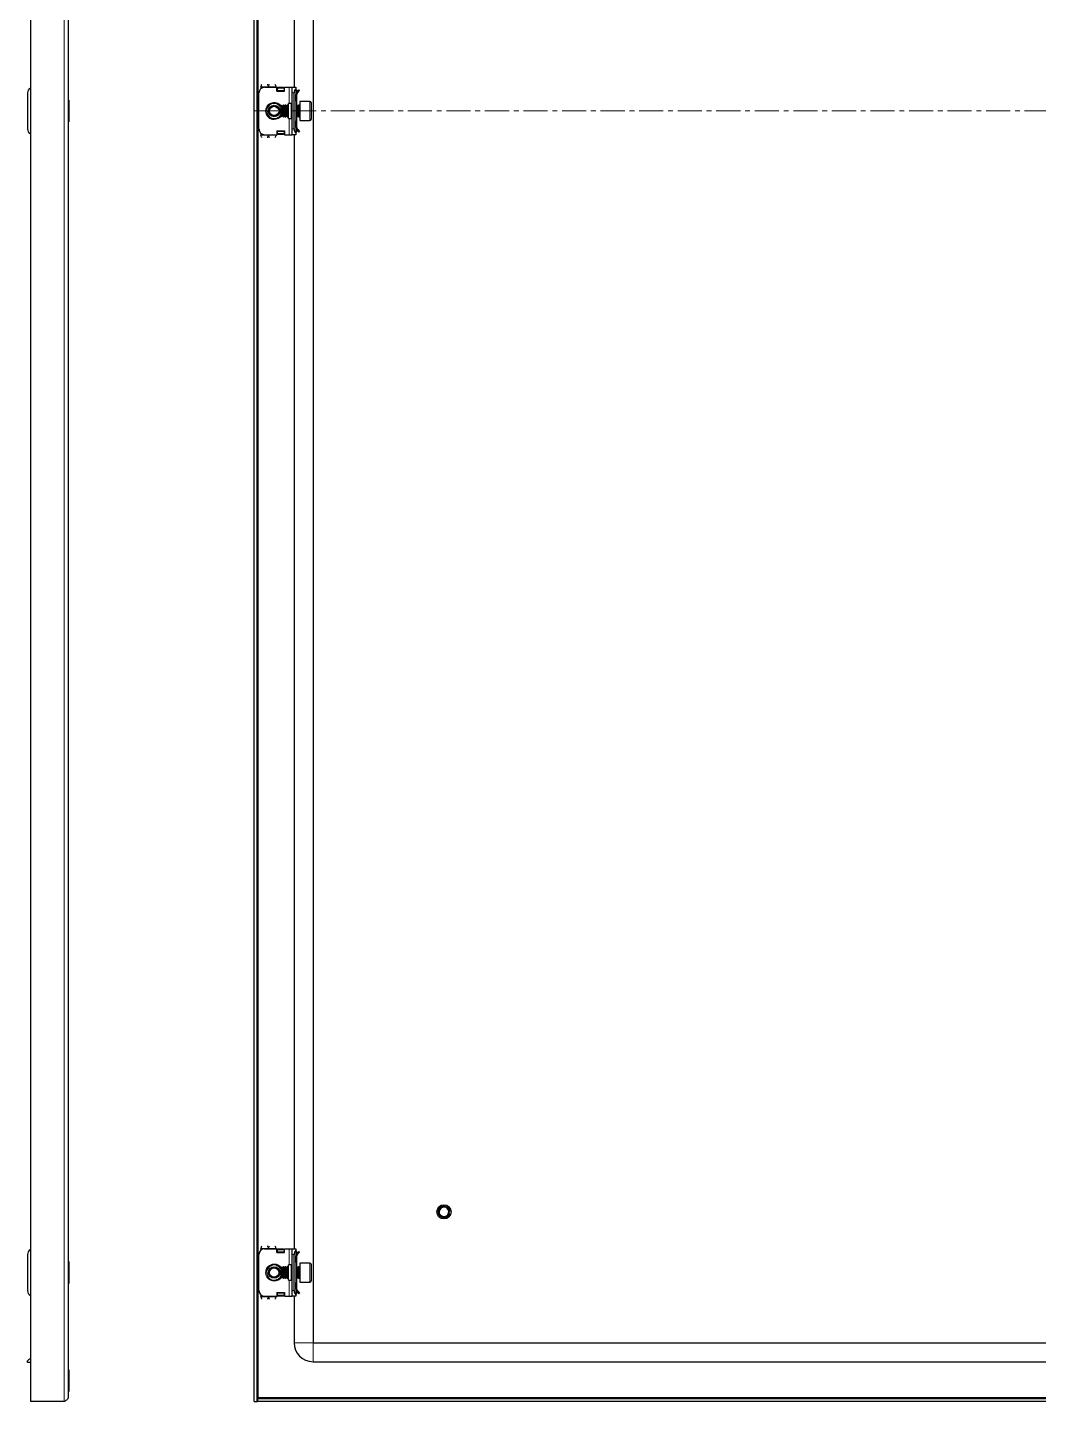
# Model space of a CAD drawing. Header units: millimetres. Extents: x -416 to 1834, y -517 to 1061.
# Drawn here: x 768 to 1301, y -390 to 334 of the extents above; entities that cross this region are included whole.
import ezdxf

# ---------------------------------------------------------------- set-up
doc = ezdxf.new("R2010")
doc.units = ezdxf.units.MM
doc.linetypes.add('CENTERX2', pattern=[20.32, 12.7, -2.54, 2.54, -2.54])
doc.layers.add('FORMAT', color=7, linetype='Continuous')

msp = doc.modelspace()

# ---------------------------------------------------------------- linework, layer by layer
at = {"color": 7, "linetype": 'Continuous', "lineweight": 25}
for p, q in [((769.88, 970.69), (769.88, -390.31)), ((789.88, 968.59), (789.88, -388.21)), ((887.88, -390.31), (887.88, 970.69)), ((889.38, -390.31), (889.38, 970.69)), ((918.88, 939.69), (918.88, -359.31)), ((908.88, 890.19), (908.88, 302.69)), ((768.38, 299.69), (768.38, 280.69)), ((890.38, 280.69), (890.38, 299.69)), ((891.38, 302.94), (891.38, 301.92)), ((893.38, 302.69), (899.88, 302.69)), ((899.38, 302.94), (899.38, 302.69)), ((899.88, 300.69), (899.88, 302.69)), ((900.08, 302.57), (899.88, 302.57)), ((899.88, 300.69), (903.88, 300.69)), ((900.08, 300.69), (900.08, 302.57)), ((900.13, 302.31), (900.63, 302.66)), ((900.63, 302.31), (900.13, 301.95)), ((900.13, 301.95), (900.13, 302.31)), ((900.13, 301.04), (900.13, 301.95)), ((900.13, 300.69), (900.13, 301.04)), ((900.63, 302.66), (900.63, 302.31)), ((900.63, 302.66), (903.13, 302.66)), ((900.63, 302.31), (903.13, 302.31)), ((903.13, 302.31), (903.13, 302.66)), ((903.13, 302.66), (903.63, 302.31)), ((903.63, 301.95), (903.13, 302.31)), ((903.63, 302.31), (903.63, 301.95)), ((903.63, 301.95), (903.63, 301.04)), ((903.63, 301.04), (903.63, 300.69)), ((903.88, 300.69), (903.88, 302.69)), ((903.88, 302.69), (906.38, 302.69)), ((906.38, 302.69), (907.88, 302.69)), ((907.88, 302.69), (909.88, 302.69)), ((907.88, 299.69), (907.88, 302.69)), ((907.88, 280.69), (907.88, 299.69)), ((908.88, 280.69), (908.88, 299.69)), ((909.88, 302.69), (909.88, 301.92)), ((909.88, 301.92), (909.88, 278.45)), ((909.88, 301.6), (910.08, 301.39)), ((910.38, 298.94), (909.88, 298.94)), ((909.88, 295.44), (909.88, 298.94)), ((910.38, 300.69), (910.38, 300.23)), ((910.38, 295.44), (910.38, 298.94)), ((910.46, 300.35), (911.44, 301.33)), ((910.82, 300), (910.46, 300.35)), ((910.82, 300), (911.79, 300.97)), ((911.44, 301.33), (911.79, 300.97)), ((790.13, 295.97), (789.88, 295.97)), ((790.13, 295.97), (790.13, 295.25)), ((790.13, 295.25), (790.13, 284.4)), ((902.43, 293.19), (901.88, 292.63)), ((901.88, 292.63), (901.88, 288.87)), ((902.49, 293.19), (902.43, 293.19)), ((902.43, 293.19), (902.43, 288.57)), ((902.88, 292.63), (902.49, 293.19)), ((902.49, 293.19), (902.49, 292.71)), ((902.49, 292.71), (902.49, 287.19)), ((903.27, 293.19), (902.88, 292.63)), ((902.88, 292.63), (902.88, 292.25)), ((902.88, 292.25), (902.88, 287.74)), ((903.49, 293.19), (903.27, 293.19)), ((903.27, 293.19), (903.27, 292.71)), ((903.27, 292.71), (903.27, 287.19)), ((903.88, 292.63), (903.49, 293.19)), ((903.49, 293.19), (903.49, 292.71)), ((903.49, 292.71), (903.49, 287.19)), ((904.27, 293.19), (903.88, 292.63)), ((903.88, 292.63), (903.88, 292.25)), ((903.88, 292.25), (903.88, 287.74)), ((904.49, 293.19), (904.27, 293.19)), ((904.27, 293.19), (904.27, 292.71)), ((904.27, 292.71), (904.27, 287.19)), ((904.88, 292.63), (904.49, 293.19)), ((904.49, 293.19), (904.49, 292.71)), ((904.49, 292.71), (904.49, 287.19)), ((905.27, 293.19), (904.88, 292.63)), ((904.88, 292.63), (904.88, 292.25)), ((904.88, 292.25), (904.88, 287.74)), ((905.49, 293.19), (905.27, 293.19)), ((905.27, 293.19), (905.27, 292.71)), ((905.27, 292.71), (905.27, 287.19)), ((905.88, 292.63), (905.49, 293.19)), ((905.49, 293.19), (905.49, 292.71)), ((905.49, 292.71), (905.49, 287.19)), ((907.38, 294.19), (905.88, 294.19)), ((905.88, 286.19), (905.88, 294.19)), ((910.38, 295.44), (909.88, 295.44)), ((910.27, 293.19), (909.88, 292.63)), ((910.49, 293.19), (910.27, 293.19)), ((910.27, 293.19), (910.27, 292.71)), ((910.27, 292.71), (910.27, 287.19)), ((910.38, 293.19), (910.38, 295.44)), ((910.88, 292.63), (910.49, 293.19)), ((910.49, 293.19), (910.49, 292.71)), ((910.49, 292.71), (910.49, 287.19)), ((911.27, 293.19), (910.88, 292.63)), ((910.88, 292.63), (910.88, 292.25)), ((910.88, 292.25), (910.88, 287.74)), ((911.63, 293.19), (911.27, 293.19)), ((911.27, 293.19), (911.27, 292.71)), ((911.27, 292.71), (911.27, 287.19)), ((917.28, 295.19), (911.88, 295.19)), ((911.88, 295.19), (911.88, 287.49)), ((917.88, 294.59), (917.88, 287.82)), ((789.88, 284.4), (790.13, 284.4)), ((901.88, 288.87), (901.88, 287.74)), ((901.88, 287.74), (902.43, 287.19)), ((902.43, 288.57), (902.43, 287.19)), ((902.43, 287.19), (902.49, 287.19)), ((902.49, 287.19), (902.88, 287.74)), ((902.88, 287.74), (903.27, 287.19)), ((903.27, 287.19), (903.49, 287.19)), ((903.49, 287.19), (903.88, 287.74)), ((903.88, 287.74), (904.27, 287.19)), ((904.27, 287.19), (904.49, 287.19)), ((904.49, 287.19), (904.88, 287.74)), ((904.88, 287.74), (905.27, 287.19)), ((905.27, 287.19), (905.49, 287.19)), ((905.49, 287.19), (905.88, 287.74)), ((905.88, 286.19), (907.38, 286.19)), ((909.88, 287.74), (910.27, 287.19)), ((909.88, 284.94), (910.38, 284.94)), ((909.88, 281.44), (909.88, 284.94)), ((910.27, 287.19), (910.49, 287.19)), ((910.38, 284.94), (910.38, 287.19)), ((910.38, 281.44), (910.38, 284.94)), ((910.49, 287.19), (910.88, 287.74)), ((910.88, 287.74), (911.27, 287.19)), ((911.27, 287.19), (911.63, 287.19)), ((911.88, 287.49), (911.88, 285.19)), ((911.88, 285.19), (917.28, 285.19)), ((917.88, 287.82), (917.88, 285.79)), ((891.38, 278.45), (891.38, 277.44)), ((893.38, 277.69), (899.88, 277.69)), ((899.38, 277.69), (899.38, 277.44)), ((899.88, 279.69), (899.88, 277.69)), ((899.88, 279.69), (903.88, 279.69)), ((899.88, 277.8), (900.08, 277.8)), ((900.08, 277.8), (900.08, 279.69)), ((900.13, 279.33), (900.13, 279.69)), ((900.13, 278.42), (900.13, 279.33)), ((900.13, 278.07), (900.13, 278.42)), ((900.13, 278.42), (900.63, 278.07)), ((900.63, 277.71), (900.13, 278.07)), ((900.63, 278.07), (900.63, 277.71)), ((903.13, 278.07), (900.63, 278.07)), ((903.13, 277.71), (900.63, 277.71)), ((903.13, 278.07), (903.63, 278.42)), ((903.13, 277.71), (903.13, 278.07)), ((903.63, 278.07), (903.13, 277.71)), ((903.63, 279.69), (903.63, 279.33)), ((903.63, 279.33), (903.63, 278.42)), ((903.63, 278.42), (903.63, 278.07)), ((903.88, 279.69), (903.88, 277.69)), ((903.88, 277.69), (906.38, 277.69)), ((906.38, 277.69), (907.88, 277.69)), ((907.88, 277.69), (907.88, 280.69)), ((909.88, 277.69), (907.88, 277.69)), ((908.88, 277.69), (908.88, -309.81)), ((910.38, 281.44), (909.88, 281.44)), ((910.08, 278.98), (909.88, 278.77)), ((909.88, 278.45), (909.88, 277.69)), ((910.38, 279.69), (910.38, 280.08)), ((910.82, 280.38), (910.46, 280.02)), ((910.46, 280.02), (911.44, 279.05)), ((910.82, 280.38), (911.79, 279.4)), ((911.44, 279.05), (911.79, 279.4)), ((984.88, -290.12), (984.94, -289.81)), ((984.94, -289.71), (984.93, -289.76)), ((984.99, -289.51), (984.97, -289.56)), ((985.04, -289.33), (985.03, -289.37)), ((985.1, -289.19), (985.2, -289.01)), ((985.11, -289.2), (985.21, -289.01)), ((986.34, -287.74), (986.61, -287.61)), ((986.9, -287.48), (987.19, -287.41)), ((987.28, -287.37), (987.23, -287.38)), ((987.4, -287.35), (987.61, -287.33)), ((988.42, -287.36), (988.38, -287.36)), ((988.6, -287.4), (988.55, -287.39)), ((988.77, -287.45), (988.73, -287.44)), ((988.95, -287.51), (988.91, -287.5)), ((989.31, -287.68), (989.27, -287.65)), ((989.31, -287.68), (989.31, -287.79)), ((989.31, -287.68), (989.45, -287.79)), ((989.49, -287.78), (989.44, -287.76)), ((989.66, -287.9), (989.62, -287.87)), ((989.66, -287.9), (989.86, -288.08)), ((989.82, -288.03), (989.78, -288)), ((989.97, -288.16), (989.93, -288.13)), ((990.1, -288.3), (990.07, -288.27)), ((990.69, -289.28), (990.69, -289.27)), ((990.75, -289.45), (990.74, -289.41)), ((990.8, -289.63), (990.79, -289.59)), ((990.84, -289.81), (990.83, -289.77)), ((984.88, -290.12), (984.88, -290.17)), ((984.88, -290.31), (984.88, -290.31)), ((984.9, -289.91), (984.9, -289.96)), ((985.59, -291.18), (985.42, -290.77)), ((985.72, -292.39), (985.6, -292.26)), ((985.6, -292.27), (985.62, -292.29)), ((985.72, -292.39), (985.75, -292.43)), ((985.86, -292.53), (985.9, -292.57)), ((986.02, -292.67), (986.05, -292.7)), ((986.18, -292.79), (986.22, -292.82)), ((987.68, -293.31), (988.42, -293.24)), ((988.57, -293.23), (988.61, -293.22)), ((988.76, -293.18), (988.8, -293.17)), ((988.95, -293.11), (989, -293.1)), ((989.33, -292.94), (989.1, -293.02)), ((989.14, -293.03), (989.19, -293.01)), ((989.5, -292.84), (989.3, -292.95)), ((989.32, -292.87), (989.37, -292.92)), ((989.33, -292.94), (989.37, -292.92)), ((989.5, -292.84), (989.54, -292.81)), ((989.95, -292.48), (989.99, -292.45)), ((990.79, -291.02), (990.72, -291.25)), ((990.74, -291.21), (990.76, -291.16)), ((990.79, -291.02), (990.8, -290.97)), ((990.83, -290.82), (990.84, -290.77)), ((990.88, -290.2), (990.85, -290.44)), ((990.86, -290), (990.86, -289.96)), ((990.86, -290.61), (990.87, -290.56)), ((990.88, -290.2), (990.87, -290.15)), ((990.88, -290.41), (990.88, -290.36)), ((891.38, -309.56), (891.38, -310.58)), ((893.38, -309.81), (899.88, -309.81)), ((899.38, -309.56), (899.38, -309.81)), ((899.88, -311.81), (899.88, -309.81)), ((900.08, -309.93), (899.88, -309.93)), ((900.08, -311.81), (900.08, -309.93)), ((900.13, -310.19), (900.63, -309.84)), ((900.63, -310.19), (900.13, -310.55)), ((900.13, -310.55), (900.13, -310.19)), ((900.13, -311.46), (900.13, -310.55)), ((900.13, -311.81), (900.13, -311.46)), ((900.63, -309.84), (900.63, -310.19)), ((900.63, -309.84), (903.13, -309.84)), ((900.63, -310.19), (903.13, -310.19)), ((903.13, -310.19), (903.13, -309.84)), ((903.13, -309.84), (903.63, -310.19)), ((903.63, -310.55), (903.13, -310.19)), ((903.63, -310.19), (903.63, -310.55)), ((903.63, -310.55), (903.63, -311.46)), ((903.63, -311.46), (903.63, -311.81)), ((903.88, -311.81), (903.88, -309.81)), ((903.88, -309.81), (906.38, -309.81)), ((906.38, -309.81), (907.88, -309.81)), ((907.88, -309.81), (909.88, -309.81)), ((907.88, -312.81), (907.88, -309.81)), ((909.88, -309.81), (909.88, -310.58)), ((909.88, -310.58), (909.88, -334.05)), ((909.88, -310.9), (910.08, -311.11)), ((910.46, -312.15), (911.44, -311.17)), ((910.82, -312.5), (911.79, -311.53)), ((911.44, -311.17), (911.79, -311.53)), ((768.38, -312.81), (768.38, -331.81)), ((790.13, -316.53), (789.88, -316.53)), ((790.13, -316.53), (790.13, -328.1)), ((890.38, -331.81), (890.38, -312.81)), ((899.88, -311.81), (903.88, -311.81)), ((907.38, -318.31), (905.88, -318.31)), ((905.88, -326.31), (905.88, -318.31)), ((907.88, -331.81), (907.88, -312.81)), ((908.88, -331.81), (908.88, -312.81)), ((910.38, -313.56), (909.88, -313.56)), ((909.88, -317.06), (909.88, -313.56)), ((910.38, -317.06), (909.88, -317.06)), ((910.38, -311.81), (910.38, -312.27)), ((910.38, -317.06), (910.38, -313.56)), ((910.38, -319.31), (910.38, -317.06)), ((910.82, -312.5), (910.46, -312.15)), ((917.28, -317.31), (911.88, -317.31)), ((911.88, -317.31), (911.88, -327.31)), ((917.88, -317.91), (917.88, -326.71)), ((902.43, -319.31), (901.88, -319.87)), ((901.88, -319.87), (901.88, -324.76)), ((901.88, -324.76), (902.43, -325.31)), ((902.49, -319.31), (902.43, -319.31)), ((902.43, -319.31), (902.43, -325.31)), ((902.43, -325.31), (902.49, -325.31)), ((902.88, -319.87), (902.49, -319.31)), ((902.49, -319.31), (902.49, -324.84)), ((902.49, -325.31), (902.88, -324.76)), ((902.49, -324.84), (902.49, -325.31)), ((903.27, -319.31), (902.88, -319.87)), ((902.88, -319.87), (902.88, -324.37)), ((902.88, -324.37), (902.88, -324.76)), ((902.88, -324.76), (903.27, -325.31)), ((903.49, -319.31), (903.27, -319.31)), ((903.27, -319.31), (903.27, -324.84)), ((903.27, -324.84), (903.27, -325.31)), ((903.27, -325.31), (903.49, -325.31)), ((903.88, -319.87), (903.49, -319.31)), ((903.49, -319.31), (903.49, -324.84)), ((903.49, -325.31), (903.88, -324.76)), ((903.49, -324.84), (903.49, -325.31)), ((904.27, -319.31), (903.88, -319.87)), ((903.88, -319.87), (903.88, -324.37)), ((903.88, -324.37), (903.88, -324.76)), ((903.88, -324.76), (904.27, -325.31)), ((904.49, -319.31), (904.27, -319.31)), ((904.27, -319.31), (904.27, -324.84)), ((904.27, -324.84), (904.27, -325.31)), ((904.27, -325.31), (904.49, -325.31)), ((904.88, -319.87), (904.49, -319.31)), ((904.49, -319.31), (904.49, -324.84)), ((904.49, -325.31), (904.88, -324.76)), ((904.49, -324.84), (904.49, -325.31)), ((905.27, -319.31), (904.88, -319.87)), ((904.88, -319.87), (904.88, -324.37)), ((904.88, -324.37), (904.88, -324.76)), ((904.88, -324.76), (905.27, -325.31)), ((905.49, -319.31), (905.27, -319.31)), ((905.27, -319.31), (905.27, -324.84)), ((905.27, -324.84), (905.27, -325.31)), ((905.27, -325.31), (905.49, -325.31)), ((905.88, -319.87), (905.49, -319.31)), ((905.49, -319.31), (905.49, -324.84)), ((905.49, -325.31), (905.88, -324.76)), ((905.49, -324.84), (905.49, -325.31)), ((910.27, -319.31), (909.88, -319.87)), ((909.88, -324.76), (910.27, -325.31)), ((910.49, -319.31), (910.27, -319.31)), ((910.27, -319.31), (910.27, -324.84)), ((910.27, -324.84), (910.27, -325.31)), ((910.27, -325.31), (910.49, -325.31)), ((910.38, -327.56), (910.38, -325.31)), ((910.88, -319.87), (910.49, -319.31)), ((910.49, -319.31), (910.49, -324.84)), ((910.49, -325.31), (910.88, -324.76)), ((910.49, -324.84), (910.49, -325.31)), ((911.27, -319.31), (910.88, -319.87)), ((910.88, -319.87), (910.88, -324.37)), ((910.88, -324.37), (910.88, -324.76)), ((910.88, -324.76), (911.27, -325.31)), ((911.63, -319.31), (911.27, -319.31)), ((911.27, -319.31), (911.27, -324.84)), ((911.27, -324.84), (911.27, -325.31)), ((911.27, -325.31), (911.63, -325.31)), ((789.88, -328.1), (790.13, -328.1)), ((899.88, -332.81), (899.88, -334.81)), ((899.88, -332.81), (903.88, -332.81)), ((900.08, -334.7), (900.08, -332.81)), ((900.13, -333.17), (900.13, -332.81)), ((900.13, -334.08), (900.13, -333.17)), ((903.63, -332.81), (903.63, -333.17)), ((903.63, -333.17), (903.63, -334.08)), ((903.88, -332.81), (903.88, -334.81)), ((905.88, -326.31), (907.38, -326.31)), ((907.88, -334.81), (907.88, -331.81)), ((909.88, -331.06), (909.88, -327.56)), ((909.88, -327.56), (910.38, -327.56)), ((910.38, -331.06), (909.88, -331.06)), ((910.38, -331.06), (910.38, -327.56)), ((910.38, -332.81), (910.38, -332.42)), ((910.82, -332.12), (910.46, -332.48)), ((910.46, -332.48), (911.44, -333.45)), ((910.82, -332.12), (911.79, -333.1)), ((911.44, -333.45), (911.79, -333.1)), ((911.88, -327.31), (917.28, -327.31)), ((891.38, -334.05), (891.38, -335.06)), ((893.38, -334.81), (899.88, -334.81)), ((899.38, -334.81), (899.38, -335.06)), ((899.88, -334.7), (900.08, -334.7)), ((900.13, -334.08), (900.63, -334.43)), ((900.13, -334.43), (900.13, -334.08)), ((900.63, -334.79), (900.13, -334.43)), ((903.13, -334.43), (900.63, -334.43)), ((900.63, -334.43), (900.63, -334.79)), ((903.13, -334.79), (900.63, -334.79)), ((903.13, -334.43), (903.63, -334.08)), ((903.13, -334.79), (903.13, -334.43)), ((903.63, -334.43), (903.13, -334.79)), ((903.63, -334.08), (903.63, -334.43)), ((903.88, -334.81), (906.38, -334.81)), ((906.38, -334.81), (907.88, -334.81)), ((909.88, -334.81), (907.88, -334.81)), ((908.88, -334.81), (908.88, -359.31)), ((910.08, -333.52), (909.88, -333.73)), ((909.88, -334.05), (909.88, -334.81)), ((918.88, -359.31), (1802.88, -359.31)), ((769.38, -367.81), (768.38, -368.81)), ((768.38, -369.81), (768.38, -368.81)), ((769.38, -367.81), (769.88, -367.81)), ((918.88, -369.31), (1348.38, -369.31)), ((769.88, -369.81), (768.38, -369.81)), ((790.12, -373.53), (789.88, -373.53)), ((790.12, -373.53), (790.12, -374.58)), ((790.12, -374.58), (790.12, -385.1)), ((787.78, -390.31), (769.88, -390.31)), ((789.88, -385.1), (790.12, -385.1)), ((887.88, -390.31), (889.38, -390.31)), ((1832.18, -388.81), (889.58, -388.81)), ((889.58, -388.81), (889.58, -390.31)), ((1832.18, -390.31), (889.58, -390.31)), ((889.73, -388.81), (889.98, -388.21))]:
    msp.add_line(p, q, dxfattribs=at)
at = {"color": 8, "linetype": 'Continuous', "lineweight": 18}
for p, q in [((787.78, 970.69), (787.78, -390.31)), ((889.98, -388.21), (889.98, 968.59)), ((891.38, 302.94), (895.38, 302.94)), ((895.38, 302.94), (899.38, 302.94)), ((903.63, 301.04), (900.13, 301.04)), ((906.38, 294.19), (906.38, 302.69)), ((908.88, 299.69), (907.88, 299.69)), ((909.88, 301.19), (910.08, 301.39)), ((909.88, 300.69), (910.38, 300.69)), ((907.38, 286.19), (907.38, 294.19)), ((911.63, 287.19), (911.63, 293.19)), ((917.28, 287.49), (917.28, 295.19)), ((906.38, 277.69), (906.38, 286.19)), ((917.28, 285.19), (917.28, 287.49)), ((891.38, 277.44), (895.38, 277.44)), ((899.38, 277.44), (895.38, 277.44)), ((900.13, 279.33), (903.63, 279.33)), ((907.88, 280.69), (908.88, 280.69)), ((909.88, 279.69), (910.38, 279.69)), ((909.88, 279.19), (910.08, 278.98)), ((891.38, -309.56), (895.38, -309.56)), ((895.38, -309.56), (899.38, -309.56)), ((903.63, -311.46), (900.13, -311.46)), ((906.38, -318.31), (906.38, -309.81)), ((909.88, -311.31), (910.08, -311.11)), ((907.38, -326.31), (907.38, -318.31)), ((908.88, -312.81), (907.88, -312.81)), ((909.88, -311.81), (910.38, -311.81)), ((917.28, -327.31), (917.28, -317.31)), ((911.63, -320.7), (911.63, -319.31)), ((911.63, -325.31), (911.63, -320.7)), ((900.13, -333.17), (903.63, -333.17)), ((906.38, -334.81), (906.38, -326.31)), ((907.88, -331.81), (908.88, -331.81)), ((909.88, -332.81), (910.38, -332.81)), ((891.38, -335.06), (895.38, -335.06)), ((899.38, -335.06), (895.38, -335.06)), ((909.88, -333.31), (910.08, -333.52)), ((918.88, -359.31), (908.88, -359.31)), ((918.88, -359.31), (918.88, -369.31)), ((1831.78, -388.21), (889.98, -388.21))]:
    msp.add_line(p, q, dxfattribs=at)
at = {"color": 7, "linetype": 'Continuous', "lineweight": 25}
for centre, radius in [((898.38, 290.19), 3), ((898.38, 290.19), 2.76), ((898.38, 290.19), 2.45), ((987.88, -290.31), 3.75), ((898.38, -322.31), 3), ((898.38, -322.31), 2.76), ((898.38, -322.31), 2.45)]:
    msp.add_circle(centre, radius, dxfattribs=at)
for centre, radius, start, end in [((771.38, 299.69), 3, 120, 180), ((893.38, 299.69), 3, 90, 180), ((911.88, 299.69), 3, 131.81031, 180), ((909.38, 300.69), 1, 360, 45), ((898.38, 290.19), 4, 90, 331.04498), ((898.38, 290.19), 4, 28.95502, 90), ((907.38, 294.69), 0.5, 270, 0), ((911.63, 293.44), 0.25, 270, 0), ((917.28, 294.59), 0.6, 0, 90), ((907.38, 285.69), 0.5, 0, 90), ((911.63, 286.94), 0.25, 360, 90), ((917.28, 285.79), 0.6, 270, 360), ((771.38, 280.69), 3, 180, 240), ((893.38, 280.69), 3, 180, 270), ((911.88, 280.69), 3, 180, 228.18969), ((909.38, 279.69), 1, 315, 360), ((987.88, -290.31), 2.5, 108.59442, 168.59442), ((987.88, -290.31), 2.5, 48.59442, 108.59442), ((987.88, -290.31), 2.5, 348.59442, 48.59442), ((987.88, -290.31), 3, 180, 220.74374), ((987.88, -290.31), 2.5, 168.59442, 190.51652), ((987.88, -290.31), 3, 239.92857, 266.21929), ((987.88, -290.31), 2.5, 255.88813, 288.59442), ((987.88, -290.31), 2.5, 288.59442, 348.59442), ((771.38, -312.81), 3, 120, 180), ((893.38, -312.81), 3, 90, 180), ((911.88, -312.81), 3, 131.81031, 180), ((909.38, -311.81), 1, 360, 45), ((898.38, -322.31), 4, 90, 331.04498), ((898.38, -322.31), 4, 28.95502, 90), ((907.38, -317.81), 0.5, 270, 360), ((917.28, -317.91), 0.6, 0, 90), ((911.63, -319.06), 0.25, 270, 0), ((911.63, -325.56), 0.25, 360, 90), ((771.38, -331.81), 3, 180, 240), ((893.38, -331.81), 3, 180, 270), ((907.38, -326.81), 0.5, 0, 90), ((911.88, -331.81), 3, 180, 228.18969), ((909.38, -332.81), 1, 315, 360), ((917.28, -326.71), 0.6, 270, 360), ((918.88, -359.31), 10, 180, 270)]:
    msp.add_arc(centre, radius, start, end, dxfattribs=at)
at = {"color": 8, "linetype": 'Continuous', "lineweight": 18}
for centre, start, end in [((898.38, 290.19), 35.46217, 270), ((898.38, 290.19), 270, 324.53783), ((898.38, -322.31), 35.46217, 270), ((898.38, -322.31), 270, 324.53783)]:
    msp.add_arc(centre, 4.5, start, end, dxfattribs=at)
at = {"color": 7, "linetype": 'Continuous', "lineweight": 25}
for points, knots in [([(891.38, 302.94), (891.47, 303.18), (891.66, 303.67), (891.85, 304.06), (891.95, 304.26)], [0, 0, 0, 0, 0.502065, 1, 1, 1, 1]), ([(894.81, 304.25), (894.88, 304.09), (895.06, 303.74), (895.25, 303.26), (895.36, 302.98), (895.38, 302.94)], [0, 0, 0, 0, 0.4154826, 0.9171518, 1, 1, 1, 1]), ([(895.38, 302.94), (895.47, 303.18), (895.66, 303.67), (895.85, 304.06), (895.95, 304.26)], [0, 0, 0, 0, 0.502065, 1, 1, 1, 1]), ([(898.81, 304.25), (898.88, 304.09), (899.06, 303.74), (899.25, 303.26), (899.36, 302.98), (899.38, 302.94)], [0, 0, 0, 0, 0.415483, 0.917152, 1, 1, 1, 1]), ([(910.46, 300.35), (910.31, 300.16), (910.01, 299.78), (909.88, 299.26), (909.88, 298.98), (909.88, 298.94)], [0, 0, 0, 0, 0.461863, 0.923726, 1, 1, 1, 1]), ([(910.82, 300), (910.7, 299.85), (910.51, 299.62), (910.4, 299.24), (910.38, 299.04), (910.38, 298.94)], [0, 0, 0, 0, 0.485042, 0.738404, 1, 1, 1, 1]), ([(891.95, 276.12), (891.87, 276.28), (891.7, 276.63), (891.5, 277.12), (891.39, 277.4), (891.38, 277.44)], [0, 0, 0, 0, 0.4154826, 0.9171518, 1, 1, 1, 1]), ([(895.38, 277.44), (895.28, 277.19), (895.09, 276.71), (894.9, 276.31), (894.81, 276.11)], [0, 0, 0, 0, 0.502065, 1, 1, 1, 1]), ([(895.95, 276.12), (895.87, 276.28), (895.7, 276.63), (895.5, 277.12), (895.39, 277.4), (895.38, 277.44)], [0, 0, 0, 0, 0.415483, 0.917152, 1, 1, 1, 1]), ([(899.38, 277.44), (899.28, 277.19), (899.09, 276.71), (898.9, 276.31), (898.81, 276.11)], [0, 0, 0, 0, 0.502065, 1, 1, 1, 1]), ([(909.88, 281.44), (909.9, 281.2), (909.95, 280.71), (910.24, 280.25), (910.44, 280.05), (910.46, 280.02)], [0, 0, 0, 0, 0.461863, 0.923726, 1, 1, 1, 1]), ([(910.38, 281.44), (910.4, 281.25), (910.43, 280.96), (910.62, 280.6), (910.75, 280.45), (910.82, 280.38)], [0, 0, 0, 0, 0.485042, 0.738404, 1, 1, 1, 1]), ([(985.4, -289.96), (985.39, -289.95), (985.36, -289.92), (985.3, -289.86), (985.21, -289.81), (985.12, -289.77), (985.03, -289.75), (984.96, -289.76), (984.93, -289.76)], [0, 0, 0, 0, 0.069872, 0.258455, 0.446951, 0.635422, 0.81547, 1, 1, 1, 1]), ([(984.94, -289.71), (984.95, -289.66), (984.96, -289.58), (985, -289.5), (985.01, -289.48)], [0, 0, 0, 0, 0.657988, 1, 1, 1, 1]), ([(984.94, -289.71), (984.97, -289.7), (985.04, -289.69), (985.14, -289.69), (985.22, -289.72), (985.3, -289.75), (985.36, -289.79), (985.39, -289.83), (985.4, -289.84)], [0, 0, 0, 0, 0.208898, 0.388587, 0.562428, 0.727295, 0.881578, 1, 1, 1, 1]), ([(985.4, -289.82), (985.39, -289.8), (985.36, -289.75), (985.3, -289.69), (985.22, -289.64), (985.15, -289.6), (985.06, -289.57), (985, -289.56), (984.97, -289.56)], [0, 0, 0, 0, 0.137266, 0.30795, 0.478578, 0.649185, 0.822833, 1, 1, 1, 1]), ([(984.99, -289.51), (985.02, -289.51), (985.08, -289.51), (985.16, -289.53), (985.24, -289.56), (985.31, -289.6), (985.37, -289.65), (985.41, -289.71), (985.43, -289.74), (985.43, -289.76)], [0, 0, 0, 0, 0.165667, 0.330522, 0.488809, 0.638525, 0.778629, 0.909213, 1, 1, 1, 1]), ([(985.4, -289.67), (985.4, -289.66), (985.38, -289.62), (985.33, -289.56), (985.25, -289.49), (985.18, -289.43), (985.1, -289.4), (985.05, -289.38), (985.03, -289.37)], [0, 0, 0, 0, 0.076151, 0.276704, 0.47712, 0.677473, 0.837574, 1, 1, 1, 1]), ([(985.04, -289.33), (985.25, -288.91), (985.57, -288.26), (986.15, -287.87), (986.35, -287.73)], [0, 0, 0, 0, 0.657042, 1, 1, 1, 1]), ([(985.04, -289.33), (985.07, -289.34), (985.13, -289.34), (985.21, -289.37), (985.28, -289.42), (985.34, -289.47), (985.38, -289.53), (985.41, -289.59), (985.43, -289.65), (985.43, -289.68), (985.43, -289.69)], [0, 0, 0, 0, 0.154027, 0.307095, 0.452862, 0.590123, 0.718565, 0.838856, 0.95247, 1, 1, 1, 1]), ([(985.12, -289.2), (985.13, -289.14), (985.16, -289.02), (985.23, -288.9), (985.26, -288.84)], [0, 0, 0, 0, 0.462482, 1, 1, 1, 1]), ([(985.25, -288.93), (985.27, -288.86), (985.35, -288.64), (985.52, -288.48), (985.63, -288.38)], [0, 0, 0, 0, 0.333789, 1, 1, 1, 1]), ([(985.33, -288.79), (985.35, -288.74), (985.45, -288.44), (985.7, -288.23), (985.9, -288.06)], [0, 0, 0, 0, 0.1718651, 1, 1, 1, 1]), ([(986.72, -287.95), (986.65, -287.99), (986.33, -288.17), (985.84, -288.64), (985.53, -289.23), (985.44, -289.57), (985.43, -289.62)], [0, 0, 0, 0, 0.104785, 0.513079, 0.918136, 1, 1, 1, 1]), ([(985.43, -289.62), (985.43, -289.66), (985.44, -289.72), (985.43, -289.79), (985.43, -289.82)], [0, 0, 0, 0, 0.5444726, 1, 1, 1, 1]), ([(985.61, -288.35), (985.61, -288.35), (985.59, -288.37), (985.58, -288.39), (985.56, -288.4)], [0, 0, 0, 0, 0.296796, 1, 1, 1, 1]), ([(985.74, -288.21), (985.73, -288.22), (985.72, -288.23), (985.71, -288.24), (985.71, -288.24)], [0, 0, 0, 0, 0.4842322, 1, 1, 1, 1]), ([(985.87, -288.08), (985.86, -288.09), (985.85, -288.1), (985.84, -288.11), (985.84, -288.11)], [0, 0, 0, 0, 0.485158, 1, 1, 1, 1]), ([(986.01, -287.96), (986.01, -287.97), (986, -287.98), (985.99, -287.99), (985.98, -287.99)], [0, 0, 0, 0, 0.484546, 1, 1, 1, 1]), ([(986.17, -287.85), (986.17, -287.85), (986.15, -287.86), (986.14, -287.87), (986.13, -287.87)], [0, 0, 0, 0, 0.482687, 1, 1, 1, 1]), ([(986.17, -287.85), (986.18, -287.84), (986.23, -287.8), (986.29, -287.78), (986.33, -287.76)], [0, 0, 0, 0, 0.230751, 1, 1, 1, 1]), ([(986.34, -287.74), (986.33, -287.74), (986.32, -287.75), (986.31, -287.76), (986.3, -287.76)], [0, 0, 0, 0, 0.480194, 1, 1, 1, 1]), ([(986.34, -287.74), (986.37, -287.76), (986.43, -287.79), (986.5, -287.86), (986.54, -287.91), (986.55, -287.94)], [0, 0, 0, 0, 0.3628583, 0.6934345, 1, 1, 1, 1]), ([(986.7, -288), (986.69, -287.99), (986.65, -287.98), (986.58, -287.96), (986.5, -287.91), (986.42, -287.83), (986.38, -287.77), (986.35, -287.73)], [0, 0, 0, 0, 0.084477, 0.253367, 0.470159, 0.686909, 1, 1, 1, 1]), ([(986.52, -287.64), (986.51, -287.64), (986.5, -287.65), (986.48, -287.66), (986.48, -287.66)], [0, 0, 0, 0, 0.477867, 1, 1, 1, 1]), ([(986.63, -287.94), (986.63, -287.92), (986.62, -287.87), (986.59, -287.8), (986.54, -287.72), (986.5, -287.68), (986.48, -287.66)], [0, 0, 0, 0, 0.154183, 0.462567, 0.728091, 1, 1, 1, 1]), ([(986.52, -287.64), (986.55, -287.66), (986.61, -287.7), (986.67, -287.77), (986.72, -287.85), (986.75, -287.91), (986.75, -287.95), (986.75, -287.96)], [0, 0, 0, 0, 0.260762, 0.494805, 0.723794, 0.94279, 1, 1, 1, 1]), ([(986.71, -287.55), (986.7, -287.55), (986.69, -287.56), (986.67, -287.57), (986.66, -287.57)], [0, 0, 0, 0, 0.476486, 1, 1, 1, 1]), ([(986.8, -287.97), (986.8, -287.95), (986.8, -287.9), (986.79, -287.81), (986.76, -287.72), (986.72, -287.64), (986.68, -287.59), (986.66, -287.57)], [0, 0, 0, 0, 0.114393, 0.350182, 0.585971, 0.790611, 1, 1, 1, 1]), ([(986.71, -287.55), (986.73, -287.54), (986.79, -287.52), (986.85, -287.5), (986.9, -287.5)], [0, 0, 0, 0, 0.301025, 1, 1, 1, 1]), ([(986.71, -287.55), (986.74, -287.57), (986.79, -287.62), (986.84, -287.7), (986.88, -287.78), (986.9, -287.86), (986.91, -287.93), (986.9, -287.96), (986.9, -287.97)], [0, 0, 0, 0, 0.218347, 0.41099, 0.598711, 0.777744, 0.945667, 1, 1, 1, 1]), ([(987.08, -287.94), (987.07, -287.95), (987.02, -287.96), (986.94, -287.97), (986.84, -287.97), (986.77, -287.96), (986.73, -287.95), (986.72, -287.95)], [0, 0, 0, 0, 0.099011, 0.388276, 0.61301, 0.895384, 1, 1, 1, 1]), ([(986.9, -287.48), (986.89, -287.48), (986.88, -287.48), (986.86, -287.49), (986.85, -287.49)], [0, 0, 0, 0, 0.4765794, 1, 1, 1, 1]), ([(986.93, -287.97), (986.93, -287.97), (986.94, -287.93), (986.95, -287.86), (986.95, -287.76), (986.94, -287.66), (986.9, -287.57), (986.87, -287.52), (986.85, -287.49)], [0, 0, 0, 0, 0.019058, 0.219488, 0.419831, 0.620151, 0.807785, 1, 1, 1, 1]), ([(986.9, -287.48), (986.92, -287.5), (986.97, -287.55), (987.01, -287.64), (987.04, -287.72), (987.05, -287.8), (987.05, -287.88), (987.03, -287.92), (987.03, -287.93)], [0, 0, 0, 0, 0.213002, 0.396975, 0.575181, 0.744364, 0.902779, 1, 1, 1, 1]), ([(987.09, -287.42), (987.09, -287.42), (987.07, -287.42), (987.05, -287.43), (987.05, -287.43)], [0, 0, 0, 0, 0.4789775, 1, 1, 1, 1]), ([(987.05, -287.93), (987.06, -287.91), (987.09, -287.85), (987.1, -287.77), (987.11, -287.68), (987.1, -287.56), (987.07, -287.48), (987.05, -287.43)], [0, 0, 0, 0, 0.147065, 0.321231, 0.495346, 0.669443, 1, 1, 1, 1]), ([(987.35, -287.71), (987.34, -287.73), (987.32, -287.78), (987.26, -287.85), (987.16, -287.91), (987.1, -287.93), (987.08, -287.94)], [0, 0, 0, 0, 0.153621, 0.528305, 0.811762, 1, 1, 1, 1]), ([(987.09, -287.42), (987.11, -287.45), (987.15, -287.5), (987.18, -287.59), (987.19, -287.67), (987.19, -287.76), (987.17, -287.83), (987.15, -287.89), (987.13, -287.92), (987.12, -287.93)], [0, 0, 0, 0, 0.195461, 0.359649, 0.517607, 0.666788, 0.806268, 0.936243, 1, 1, 1, 1]), ([(987.17, -287.88), (987.17, -287.88), (987.2, -287.83), (987.23, -287.75), (987.26, -287.63), (987.26, -287.54), (987.26, -287.46), (987.24, -287.41), (987.23, -287.38)], [0, 0, 0, 0, 0.001313, 0.309582, 0.493731, 0.677835, 0.837663, 1, 1, 1, 1]), ([(987.2, -287.88), (987.23, -287.86), (987.28, -287.82), (987.32, -287.76), (987.34, -287.72), (987.35, -287.71)], [0, 0, 0, 0, 0.41332, 0.833507, 1, 1, 1, 1]), ([(987.28, -287.37), (987.29, -287.4), (987.31, -287.45), (987.33, -287.54), (987.33, -287.62), (987.32, -287.7), (987.28, -287.79), (987.24, -287.84), (987.21, -287.88)], [0, 0, 0, 0, 0.162579, 0.32416, 0.478216, 0.623372, 0.759205, 1, 1, 1, 1]), ([(987.28, -287.37), (987.31, -287.37), (987.63, -287.31), (988.27, -287.29), (988.93, -287.48), (989.26, -287.65), (989.33, -287.69)], [0, 0, 0, 0, 0.044285, 0.46488, 0.894202, 1, 1, 1, 1]), ([(989.32, -287.99), (989.26, -287.96), (988.93, -287.78), (988.26, -287.6), (987.64, -287.64), (987.35, -287.71), (987.35, -287.71)], [0, 0, 0, 0, 0.102158, 0.551599, 0.99962, 1, 1, 1, 1]), ([(987.71, -287.34), (987.78, -287.33), (987.95, -287.3), (988.12, -287.32), (988.22, -287.33)], [0, 0, 0, 0, 0.399625, 1, 1, 1, 1]), ([(988.37, -287.37), (988.42, -287.38), (988.57, -287.38), (988.72, -287.43), (988.81, -287.46)], [0, 0, 0, 0, 0.353316, 1, 1, 1, 1]), ([(989.24, -287.97), (989.24, -287.96), (989.24, -287.93), (989.25, -287.87), (989.28, -287.78), (989.31, -287.72), (989.33, -287.69)], [0, 0, 0, 0, 0.058255, 0.305509, 0.64716, 1, 1, 1, 1]), ([(989.53, -288.44), (989.52, -288.43), (989.48, -288.4), (989.44, -288.33), (989.39, -288.25), (989.35, -288.16), (989.33, -288.08), (989.32, -288.02), (989.32, -287.99)], [0, 0, 0, 0, 0.066273, 0.267344, 0.423096, 0.618734, 0.814089, 1, 1, 1, 1]), ([(989.33, -287.99), (989.35, -287.97), (989.38, -287.92), (989.42, -287.84), (989.44, -287.78), (989.44, -287.76)], [0, 0, 0, 0, 0.351509, 0.671861, 1, 1, 1, 1]), ([(989.49, -287.78), (989.48, -287.82), (989.48, -287.89), (989.45, -287.98), (989.4, -288.06), (989.37, -288.11), (989.35, -288.13), (989.35, -288.13)], [0, 0, 0, 0, 0.275174, 0.522846, 0.765225, 0.99702, 1, 1, 1, 1]), ([(989.36, -288.18), (989.37, -288.18), (989.41, -288.15), (989.48, -288.1), (989.54, -288.03), (989.59, -287.95), (989.61, -287.9), (989.62, -287.87)], [0, 0, 0, 0, 0.084965, 0.329338, 0.573716, 0.784411, 1, 1, 1, 1]), ([(989.66, -287.9), (989.65, -287.93), (989.64, -288), (989.6, -288.09), (989.55, -288.17), (989.49, -288.23), (989.44, -288.27), (989.41, -288.28), (989.41, -288.28)], [0, 0, 0, 0, 0.222831, 0.420099, 0.612409, 0.79585, 0.967895, 1, 1, 1, 1]), ([(989.42, -288.31), (989.42, -288.31), (989.46, -288.3), (989.52, -288.27), (989.61, -288.22), (989.68, -288.15), (989.74, -288.08), (989.77, -288.02), (989.78, -288)], [0, 0, 0, 0, 0.002693, 0.20821, 0.413641, 0.619057, 0.807274, 1, 1, 1, 1]), ([(989.82, -288.03), (989.81, -288.06), (989.79, -288.13), (989.74, -288.21), (989.68, -288.28), (989.62, -288.33), (989.56, -288.36), (989.52, -288.37), (989.51, -288.37)], [0, 0, 0, 0, 0.219212, 0.409339, 0.593597, 0.768568, 0.932394, 1, 1, 1, 1]), ([(989.52, -288.39), (989.55, -288.39), (989.62, -288.37), (989.71, -288.34), (989.8, -288.28), (989.87, -288.22), (989.91, -288.16), (989.93, -288.13)], [0, 0, 0, 0, 0.190996, 0.383798, 0.576553, 0.78528, 1, 1, 1, 1]), ([(989.98, -288.52), (989.97, -288.52), (989.94, -288.53), (989.89, -288.55), (989.8, -288.56), (989.7, -288.54), (989.6, -288.49), (989.55, -288.45), (989.53, -288.44)], [0, 0, 0, 0, 0.0458661, 0.2307436, 0.3874614, 0.6582461, 0.861978, 1, 1, 1, 1]), ([(989.97, -288.16), (989.95, -288.2), (989.93, -288.26), (989.87, -288.33), (989.8, -288.38), (989.73, -288.42), (989.66, -288.45), (989.61, -288.45), (989.59, -288.45)], [0, 0, 0, 0, 0.211659, 0.390361, 0.562352, 0.724819, 0.876696, 1, 1, 1, 1]), ([(989.61, -288.47), (989.62, -288.47), (989.69, -288.47), (989.78, -288.45), (989.9, -288.41), (989.99, -288.35), (990.04, -288.3), (990.07, -288.27)], [0, 0, 0, 0, 0.046579, 0.362688, 0.551736, 0.740753, 1, 1, 1, 1]), ([(989.61, -288.5), (989.65, -288.51), (989.71, -288.53), (989.8, -288.54), (989.89, -288.54), (989.95, -288.52), (989.98, -288.52)], [0, 0, 0, 0, 0.251795, 0.502165, 0.752314, 1, 1, 1, 1]), ([(990.1, -288.3), (990.09, -288.33), (990.05, -288.38), (989.99, -288.43), (989.92, -288.48), (989.85, -288.51), (989.77, -288.52), (989.71, -288.52), (989.67, -288.51), (989.66, -288.51)], [0, 0, 0, 0, 0.169226, 0.337427, 0.497935, 0.649179, 0.790582, 0.922688, 1, 1, 1, 1]), ([(989.68, -287.93), (989.71, -287.95), (989.76, -287.97), (989.8, -288.02), (989.82, -288.04)], [0, 0, 0, 0, 0.510877, 1, 1, 1, 1]), ([(990.71, -290.35), (990.71, -290.28), (990.69, -289.89), (990.52, -289.22), (990.15, -288.74), (989.98, -288.52)], [0, 0, 0, 0, 0.108003, 0.585763, 1, 1, 1, 1]), ([(990.1, -288.3), (990.22, -288.45), (990.51, -288.8), (990.8, -289.46), (990.85, -289.97), (990.88, -290.23)], [0, 0, 0, 0, 0.274163, 0.639603, 1, 1, 1, 1]), ([(990.19, -288.43), (990.23, -288.47), (990.37, -288.61), (990.46, -288.78), (990.52, -288.9)], [0, 0, 0, 0, 0.288707, 1, 1, 1, 1]), ([(990.57, -289.02), (990.59, -289.04), (990.68, -289.18), (990.72, -289.34), (990.76, -289.47)], [0, 0, 0, 0, 0.192577, 1, 1, 1, 1]), ([(990.77, -289.57), (990.78, -289.61), (990.84, -289.76), (990.86, -289.92), (990.87, -290.04)], [0, 0, 0, 0, 0.2829098, 1, 1, 1, 1]), ([(984.88, -290.32), (984.88, -290.27), (984.87, -290.19), (984.89, -290.12), (984.9, -290.09)], [0, 0, 0, 0, 0.659859, 1, 1, 1, 1]), ([(985.37, -290.03), (985.36, -290.04), (985.34, -290.07), (985.3, -290.12), (985.25, -290.18), (985.19, -290.22), (985.11, -290.27), (985.02, -290.3), (984.95, -290.31), (984.9, -290.31), (984.88, -290.31)], [0, 0, 0, 0, 0.060221, 0.18113, 0.301988, 0.42281, 0.589437, 0.75603, 0.87711, 1, 1, 1, 1]), ([(984.88, -290.12), (984.92, -290.1), (984.98, -290.07), (985.08, -290.06), (985.17, -290.06), (985.25, -290.07), (985.3, -290.09), (985.32, -290.1)], [0, 0, 0, 0, 0.235039, 0.445532, 0.651268, 0.847853, 1, 1, 1, 1]), ([(985.24, -290.18), (985.21, -290.17), (985.15, -290.15), (985.06, -290.14), (984.97, -290.14), (984.91, -290.16), (984.88, -290.17)], [0, 0, 0, 0, 0.237597, 0.516729, 0.755527, 1, 1, 1, 1]), ([(984.88, -290.32), (984.91, -290.31), (984.97, -290.27), (985.06, -290.25), (985.12, -290.24), (985.15, -290.24)], [0, 0, 0, 0, 0.371226, 0.708872, 1, 1, 1, 1]), ([(985.81, -292.1), (985.78, -292.07), (985.54, -291.85), (985.19, -291.39), (984.95, -290.78), (984.9, -290.43), (984.88, -290.31)], [0, 0, 0, 0, 0.050685, 0.485619, 0.826643, 1, 1, 1, 1]), ([(984.9, -289.91), (984.94, -289.9), (985, -289.88), (985.1, -289.87), (985.19, -289.88), (985.27, -289.91), (985.33, -289.94), (985.36, -289.96), (985.37, -289.97)], [0, 0, 0, 0, 0.2140646, 0.4023634, 0.5856293, 0.7602341, 0.9238935, 1, 1, 1, 1]), ([(985.34, -290.07), (985.32, -290.05), (985.26, -290.01), (985.17, -289.98), (985.08, -289.95), (984.99, -289.95), (984.93, -289.96), (984.9, -289.96)], [0, 0, 0, 0, 0.189173, 0.404697, 0.62022, 0.807935, 1, 1, 1, 1]), ([(985.37, -289.98), (985.36, -290.09), (985.35, -290.35), (985.39, -290.61), (985.42, -290.77)], [0, 0, 0, 0, 0.408521, 1, 1, 1, 1]), ([(985.43, -289.82), (985.43, -289.83), (985.42, -289.87), (985.39, -289.93), (985.37, -289.97), (985.37, -289.98)], [0, 0, 0, 0, 0.157682, 0.8030401, 1, 1, 1, 1]), ([(986.87, -292.55), (986.8, -292.51), (986.48, -292.35), (985.96, -291.94), (985.71, -291.43), (985.59, -291.18)], [0, 0, 0, 0, 0.130652, 0.560007, 1, 1, 1, 1]), ([(985.6, -292.27), (985.62, -292.25), (985.65, -292.2), (985.72, -292.14), (985.77, -292.11), (985.8, -292.1), (985.81, -292.1)], [0, 0, 0, 0, 0.315056, 0.630194, 0.945514, 1, 1, 1, 1]), ([(986.17, -292.14), (986.14, -292.13), (986.08, -292.12), (986, -292.12), (985.92, -292.13), (985.83, -292.15), (985.73, -292.2), (985.66, -292.26), (985.62, -292.29)], [0, 0, 0, 0, 0.149407, 0.278563, 0.407661, 0.536722, 0.727045, 1, 1, 1, 1]), ([(985.72, -292.39), (985.73, -292.37), (985.76, -292.32), (985.82, -292.25), (985.89, -292.2), (985.96, -292.16), (986.03, -292.14), (986.11, -292.13), (986.16, -292.15), (986.18, -292.15)], [0, 0, 0, 0, 0.159446, 0.318034, 0.469983, 0.61348, 0.747649, 0.872856, 1, 1, 1, 1]), ([(986.23, -292.19), (986.23, -292.19), (986.19, -292.19), (986.13, -292.2), (986.04, -292.22), (985.96, -292.25), (985.88, -292.3), (985.81, -292.35), (985.77, -292.4), (985.75, -292.43)], [0, 0, 0, 0, 0.018281, 0.175639, 0.332896, 0.490097, 0.647274, 0.821632, 1, 1, 1, 1]), ([(985.81, -292.1), (985.83, -292.09), (985.87, -292.08), (985.96, -292.07), (986.05, -292.09), (986.14, -292.13), (986.22, -292.18), (986.31, -292.26), (986.38, -292.38), (986.4, -292.46), (986.41, -292.5)], [0, 0, 0, 0, 0.073646, 0.169563, 0.351373, 0.438893, 0.519676, 0.682906, 0.8512, 1, 1, 1, 1]), ([(985.86, -292.53), (985.87, -292.5), (985.9, -292.44), (985.95, -292.36), (986.01, -292.3), (986.08, -292.25), (986.15, -292.22), (986.21, -292.21), (986.24, -292.21), (986.24, -292.21)], [0, 0, 0, 0, 0.198035, 0.367663, 0.531495, 0.686664, 0.831818, 0.981917, 1, 1, 1, 1]), ([(986.31, -292.27), (986.3, -292.27), (986.25, -292.28), (986.18, -292.31), (986.09, -292.35), (986.01, -292.41), (985.94, -292.48), (985.91, -292.54), (985.9, -292.57)], [0, 0, 0, 0, 0.0505002, 0.2411237, 0.4316534, 0.6221537, 0.8086921, 1, 1, 1, 1]), ([(986.02, -292.67), (986.02, -292.63), (986.04, -292.56), (986.08, -292.48), (986.14, -292.41), (986.2, -292.35), (986.26, -292.31), (986.3, -292.3), (986.32, -292.3)], [0, 0, 0, 0, 0.209239, 0.392702, 0.571062, 0.740844, 0.899958, 1, 1, 1, 1]), ([(986.37, -292.38), (986.35, -292.39), (986.29, -292.41), (986.21, -292.47), (986.14, -292.54), (986.09, -292.61), (986.07, -292.67), (986.05, -292.7)], [0, 0, 0, 0, 0.1721036, 0.3910988, 0.610089, 0.8028012, 1, 1, 1, 1]), ([(986.18, -292.79), (986.19, -292.75), (986.19, -292.68), (986.23, -292.59), (986.28, -292.51), (986.33, -292.45), (986.37, -292.42), (986.38, -292.41)], [0, 0, 0, 0, 0.240212, 0.454711, 0.664287, 0.864517, 1, 1, 1, 1]), ([(986.42, -292.52), (986.4, -292.54), (986.35, -292.58), (986.29, -292.65), (986.25, -292.73), (986.23, -292.79), (986.22, -292.82)], [0, 0, 0, 0, 0.228254, 0.510351, 0.752319, 1, 1, 1, 1]), ([(986.36, -292.9), (986.36, -292.86), (986.36, -292.79), (986.39, -292.7), (986.41, -292.64), (986.43, -292.61), (986.43, -292.61)], [0, 0, 0, 0, 0.3571393, 0.6809788, 0.9981828, 1, 1, 1, 1]), ([(986.41, -292.5), (986.42, -292.52), (986.43, -292.56), (986.43, -292.64), (986.43, -292.73), (986.42, -292.82), (986.39, -292.88), (986.37, -292.91)], [0, 0, 0, 0, 0.113604, 0.31095, 0.508229, 0.75166, 1, 1, 1, 1]), ([(987.27, -292.74), (986.98, -292.69), (986.69, -292.63), (986.42, -292.5), (986.41, -292.5)], [0, 0, 0, 0, 0.9656715, 1, 1, 1, 1]), ([(987.27, -292.74), (987.18, -292.7), (987.04, -292.64), (986.91, -292.57), (986.87, -292.55)], [0, 0, 0, 0, 0.681733, 1, 1, 1, 1]), ([(988.42, -293.24), (988.42, -293.22), (988.4, -293.17), (988.38, -293.1), (988.38, -293.02), (988.4, -292.94), (988.43, -292.86), (988.5, -292.78), (988.59, -292.72), (988.65, -292.69), (988.67, -292.68)], [0, 0, 0, 0, 0.098631, 0.238541, 0.378532, 0.49895, 0.601027, 0.777401, 0.9101, 1, 1, 1, 1]), ([(988.58, -292.73), (988.57, -292.74), (988.54, -292.76), (988.5, -292.82), (988.46, -292.9), (988.43, -292.99), (988.42, -293.08), (988.41, -293.17), (988.42, -293.22), (988.42, -293.24)], [0, 0, 0, 0, 0.036757, 0.196192, 0.355485, 0.51469, 0.719746, 0.882005, 1, 1, 1, 1]), ([(988.57, -293.23), (988.55, -293.21), (988.52, -293.15), (988.5, -293.07), (988.49, -292.99), (988.5, -292.91), (988.53, -292.82), (988.57, -292.76), (988.59, -292.72)], [0, 0, 0, 0, 0.16279, 0.324686, 0.479688, 0.626058, 0.76302, 1, 1, 1, 1]), ([(988.66, -292.7), (988.64, -292.72), (988.62, -292.77), (988.59, -292.86), (988.57, -292.96), (988.57, -293.08), (988.6, -293.17), (988.61, -293.22)], [0, 0, 0, 0, 0.13286, 0.29106, 0.491007, 0.69089, 1, 1, 1, 1]), ([(988.76, -293.18), (988.74, -293.15), (988.69, -293.1), (988.66, -293.01), (988.64, -292.93), (988.63, -292.85), (988.65, -292.77), (988.66, -292.72), (988.68, -292.69), (988.68, -292.68)], [0, 0, 0, 0, 0.198483, 0.367712, 0.531083, 0.685778, 0.830503, 0.965152, 1, 1, 1, 1]), ([(988.67, -292.68), (988.69, -292.68), (988.73, -292.66), (988.81, -292.65), (988.91, -292.65), (989, -292.66), (989.09, -292.69), (989.17, -292.73), (989.25, -292.77), (989.3, -292.82), (989.33, -292.86), (989.34, -292.86)], [0, 0, 0, 0, 0.0429601, 0.1733, 0.2742626, 0.4010814, 0.5277159, 0.6542588, 0.7807587, 0.9368521, 1, 1, 1, 1]), ([(988.77, -292.66), (988.76, -292.67), (988.75, -292.71), (988.73, -292.78), (988.72, -292.88), (988.73, -292.98), (988.76, -293.08), (988.79, -293.14), (988.8, -293.17)], [0, 0, 0, 0, 0.043388, 0.23288, 0.422274, 0.611632, 0.803279, 1, 1, 1, 1]), ([(988.95, -293.11), (988.93, -293.09), (988.88, -293.04), (988.83, -292.96), (988.79, -292.88), (988.78, -292.79), (988.78, -292.72), (988.79, -292.68), (988.79, -292.66)], [0, 0, 0, 0, 0.208724, 0.39105, 0.568219, 0.73683, 0.894853, 1, 1, 1, 1]), ([(988.89, -292.65), (988.88, -292.68), (988.88, -292.75), (988.88, -292.84), (988.91, -292.94), (988.94, -293.02), (988.98, -293.07), (989, -293.1)], [0, 0, 0, 0, 0.181695, 0.396783, 0.61186, 0.803681, 1, 1, 1, 1]), ([(989.14, -293.03), (989.11, -293.01), (989.06, -292.97), (989, -292.89), (988.95, -292.81), (988.93, -292.73), (988.92, -292.68), (988.92, -292.66)], [0, 0, 0, 0, 0.234253, 0.442787, 0.646465, 0.841043, 1, 1, 1, 1]), ([(989.03, -292.68), (989.03, -292.68), (989.03, -292.71), (989.05, -292.78), (989.08, -292.87), (989.13, -292.95), (989.17, -292.99), (989.19, -293.01)], [0, 0, 0, 0, 0.00279, 0.269575, 0.536371, 0.765499, 1, 1, 1, 1]), ([(989.33, -292.94), (989.3, -292.92), (989.24, -292.88), (989.17, -292.81), (989.12, -292.75), (989.11, -292.71), (989.1, -292.7)], [0, 0, 0, 0, 0.319514, 0.608493, 0.891527, 1, 1, 1, 1]), ([(989.34, -292.86), (989.41, -292.82), (989.76, -292.59), (990.25, -292.08), (990.48, -291.53), (990.58, -291.28)], [0, 0, 0, 0, 0.128781, 0.613629, 1, 1, 1, 1]), ([(990.74, -291.21), (990.6, -291.54), (990.32, -292.21), (989.76, -292.64), (989.48, -292.85)], [0, 0, 0, 0, 0.513722, 1, 1, 1, 1]), ([(990.31, -290.88), (990.32, -290.91), (990.33, -290.97), (990.37, -291.06), (990.42, -291.14), (990.48, -291.2), (990.53, -291.25), (990.57, -291.27), (990.58, -291.28)], [0, 0, 0, 0, 0.182737, 0.363423, 0.543947, 0.724373, 0.904747, 1, 1, 1, 1]), ([(990.58, -291.28), (990.58, -291.28), (990.54, -291.27), (990.49, -291.24), (990.43, -291.2), (990.38, -291.14), (990.34, -291.07), (990.32, -290.96), (990.32, -290.87), (990.33, -290.82), (990.33, -290.81)], [0, 0, 0, 0, 0.022761, 0.192243, 0.346896, 0.477535, 0.588677, 0.783334, 0.968624, 1, 1, 1, 1]), ([(990.74, -291.21), (990.71, -291.2), (990.65, -291.2), (990.57, -291.18), (990.49, -291.14), (990.43, -291.09), (990.38, -291.04), (990.34, -290.98), (990.32, -290.93), (990.32, -290.91), (990.32, -290.9)], [0, 0, 0, 0, 0.159812, 0.318711, 0.470648, 0.614013, 0.748131, 0.873387, 0.991083, 1, 1, 1, 1]), ([(990.33, -290.81), (990.34, -290.78), (990.36, -290.7), (990.41, -290.6), (990.48, -290.51), (990.54, -290.45), (990.61, -290.4), (990.67, -290.37), (990.7, -290.36), (990.71, -290.35)], [0, 0, 0, 0, 0.125166, 0.336769, 0.488675, 0.640371, 0.791962, 0.943503, 1, 1, 1, 1]), ([(990.33, -290.85), (990.34, -290.87), (990.37, -290.92), (990.42, -290.98), (990.5, -291.05), (990.58, -291.11), (990.67, -291.14), (990.73, -291.16), (990.76, -291.16)], [0, 0, 0, 0, 0.112687, 0.266978, 0.464332, 0.661607, 0.829157, 1, 1, 1, 1]), ([(990.79, -291.02), (990.76, -291.02), (990.69, -291.03), (990.6, -291.02), (990.52, -290.99), (990.45, -290.95), (990.39, -290.9), (990.36, -290.86), (990.34, -290.84)], [0, 0, 0, 0, 0.207037, 0.38272, 0.55212, 0.712365, 0.86221, 1, 1, 1, 1]), ([(990.83, -290.82), (990.8, -290.83), (990.73, -290.84), (990.64, -290.85), (990.55, -290.83), (990.47, -290.8), (990.41, -290.76), (990.37, -290.73), (990.36, -290.71)], [0, 0, 0, 0, 0.2058107, 0.3849601, 0.558827, 0.7241205, 0.8789337, 1, 1, 1, 1]), ([(990.37, -290.76), (990.39, -290.79), (990.44, -290.83), (990.52, -290.89), (990.61, -290.93), (990.7, -290.96), (990.77, -290.97), (990.8, -290.97)], [0, 0, 0, 0, 0.183111, 0.381533, 0.579913, 0.787111, 1, 1, 1, 1]), ([(990.4, -290.63), (990.43, -290.65), (990.48, -290.69), (990.57, -290.74), (990.66, -290.76), (990.75, -290.78), (990.81, -290.77), (990.84, -290.77)], [0, 0, 0, 0, 0.19243, 0.403622, 0.614801, 0.805152, 1, 1, 1, 1]), ([(990.86, -290.61), (990.83, -290.63), (990.76, -290.65), (990.67, -290.66), (990.58, -290.66), (990.49, -290.64), (990.44, -290.62), (990.42, -290.6), (990.42, -290.6)], [0, 0, 0, 0, 0.227908, 0.430276, 0.627707, 0.816134, 0.99284, 1, 1, 1, 1]), ([(990.48, -290.51), (990.49, -290.52), (990.52, -290.54), (990.59, -290.56), (990.69, -290.58), (990.78, -290.58), (990.84, -290.57), (990.87, -290.56)], [0, 0, 0, 0, 0.0501556, 0.3045132, 0.5588802, 0.7769031, 1, 1, 1, 1]), ([(990.88, -290.41), (990.84, -290.42), (990.78, -290.45), (990.68, -290.48), (990.6, -290.48), (990.55, -290.47), (990.53, -290.47)], [0, 0, 0, 0, 0.293779, 0.558982, 0.818494, 1, 1, 1, 1]), ([(990.75, -291.14), (990.75, -291.17), (990.73, -291.28), (990.68, -291.38), (990.64, -291.46)], [0, 0, 0, 0, 0.218168, 1, 1, 1, 1]), ([(990.65, -290.38), (990.67, -290.38), (990.72, -290.39), (990.79, -290.38), (990.85, -290.37), (990.88, -290.36)], [0, 0, 0, 0, 0.236131, 0.613435, 1, 1, 1, 1]), ([(891.38, -309.56), (891.47, -309.32), (891.66, -308.83), (891.85, -308.44), (891.95, -308.24)], [0, 0, 0, 0, 0.5020654, 1, 1, 1, 1]), ([(894.81, -308.25), (894.88, -308.41), (895.06, -308.76), (895.25, -309.24), (895.36, -309.52), (895.38, -309.56)], [0, 0, 0, 0, 0.415483, 0.917152, 1, 1, 1, 1]), ([(895.38, -309.56), (895.47, -309.32), (895.66, -308.83), (895.85, -308.44), (895.95, -308.24)], [0, 0, 0, 0, 0.502065, 1, 1, 1, 1]), ([(898.81, -308.25), (898.88, -308.41), (899.06, -308.76), (899.25, -309.24), (899.36, -309.52), (899.38, -309.56)], [0, 0, 0, 0, 0.415483, 0.917152, 1, 1, 1, 1]), ([(910.46, -312.15), (910.31, -312.34), (910.01, -312.72), (909.88, -313.24), (909.88, -313.52), (909.88, -313.56)], [0, 0, 0, 0, 0.4618628, 0.9237257, 1, 1, 1, 1]), ([(910.82, -312.5), (910.7, -312.65), (910.51, -312.88), (910.4, -313.26), (910.38, -313.46), (910.38, -313.56)], [0, 0, 0, 0, 0.485042, 0.738404, 1, 1, 1, 1]), ([(909.88, -331.06), (909.9, -331.3), (909.95, -331.79), (910.24, -332.25), (910.44, -332.45), (910.46, -332.48)], [0, 0, 0, 0, 0.461863, 0.923726, 1, 1, 1, 1]), ([(910.38, -331.06), (910.4, -331.25), (910.43, -331.54), (910.62, -331.9), (910.75, -332.05), (910.82, -332.12)], [0, 0, 0, 0, 0.485042, 0.738404, 1, 1, 1, 1]), ([(891.95, -336.38), (891.87, -336.22), (891.7, -335.87), (891.5, -335.38), (891.39, -335.1), (891.38, -335.06)], [0, 0, 0, 0, 0.4154826, 0.9171518, 1, 1, 1, 1]), ([(895.38, -335.06), (895.28, -335.31), (895.09, -335.79), (894.9, -336.19), (894.81, -336.39)], [0, 0, 0, 0, 0.502065, 1, 1, 1, 1]), ([(895.95, -336.38), (895.87, -336.22), (895.7, -335.87), (895.5, -335.38), (895.39, -335.1), (895.38, -335.06)], [0, 0, 0, 0, 0.415483, 0.917152, 1, 1, 1, 1]), ([(899.38, -335.06), (899.28, -335.31), (899.09, -335.79), (898.9, -336.19), (898.81, -336.39)], [0, 0, 0, 0, 0.5020654, 1, 1, 1, 1]), ([(889.38, -390.31), (889.39, -390.13), (889.41, -389.77), (889.5, -389.4), (889.57, -389.2), (889.58, -389.2)], [0, 0, 0, 0, 0.48755, 0.97507, 1, 1, 1, 1])]:
    msp.add_open_spline(points, degree=3, knots=knots, dxfattribs=at)
for points in [[(789.88, -388.21), (789.84, -388.39), (789.78, -388.74), (789.3, -389.26), (788.6, -389.79), (788.05, -390.14), (787.78, -390.31)], [(889.98, -388.21), (889.94, -388.29), (889.88, -388.45), (889.78, -388.65), (889.68, -388.79), (889.61, -388.8), (889.58, -388.81)]]:
    msp.add_open_spline(points, degree=3, dxfattribs=at)
at = {"layer": 'FORMAT', "linetype": 'CENTERX2', "lineweight": 18}
msp.add_line((887.58, 290.19), (1834.18, 290.19), dxfattribs=at)

doc.saveas('drawing.dxf')
